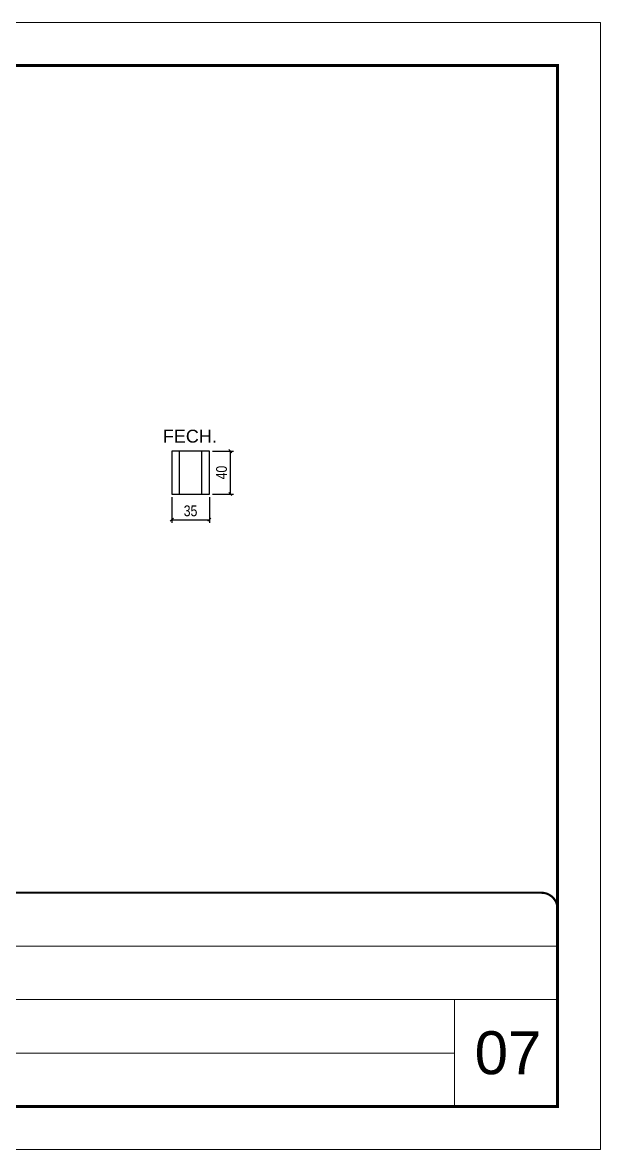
# Model space of a CAD drawing. Extents: x -20960 to -5926, y -2106 to 21915.
# Drawn here: x -8077 to -7538, y 19717 to 20767 of the extents above; entities that cross this region are included whole.
import ezdxf

# ---------------------------------------------------------------- set-up
doc = ezdxf.new("R2010")
doc.units = 0
doc.linetypes.add('CONTINUO', pattern=[0])
doc.linetypes.add('DASHED', pattern=[0.75, 0.5, -0.25])
for name, color, linetype in [('5', 5, 'Continuous'), ('COTA', 241, 'Continuous'), ('Painéis', 200, 'Continuous'), ('SARR_2.2x7', 40, 'Continuous')]:
    doc.layers.add(name, color=color, linetype=linetype)
for name, color, linetype, lineweight in [('CARIMBO', 255, 'Continuous', 9), ('Folhas', 255, 'Continuous', 9), ('SARRAFO DE PRESSAO', 251, 'DASHED', 9)]:
    doc.layers.add(name, color=color, linetype=linetype, lineweight=lineweight)
doc.styles.add('ARIAL', font='arial.ttf')
doc.styles.add('COTA TECNICA', font='techl___.ttf', dxfattribs={"height": 10})
doc.styles.get("Standard").update_dxf_attribs({"font": 'arial.ttf'})
doc.dimstyles.new('PAINEL', dxfattribs={"dimtxt": 10, "dimasz": 3, "dimexe": 3, "dimexo": 3, "dimgap": 3, "dimtad": 1, "dimdec": 1, "dimzin": 12, "dimdsep": 46, "dimtxsty": 'COTA TECNICA', "dimblk1": 'OBLIQUE', "dimblk2": 'OBLIQUE', "dimsah": 1, "dimcen": 0.9, "dimclrd": 4, "dimclre": 4, "dimclrt": 240, "dimadec": 1, "dimazin": 3, "dimtfac": 1, "dimtdec": 1, "dimtmove": 0, "dimatfit": 3, "dimfxl": 1, "dimtolj": 1, "dimtzin": 12, "dimarcsym": 0})

# ---------------------------------------------------------------- blocks, each defined once
blk = doc.blocks.new('9999999999')
at = {"color": 30, "linetype": 'CONTINUO'}
for p, q in [((98564.6, 34379.6), (99584, 34379.6)), ((98564.6, 34329.8), (99488, 34329.8)), ((99584, 34329.8), (99488, 34329.8)), ((99488, 34329.8), (99488, 34230.2)), ((98564.6, 34280), (99488, 34280))]:
    blk.add_line(p, q, dxfattribs=at)
at = {"color": 30, "linetype": 'CONTINUO', "const_width": 2}
blk.add_lwpolyline([(99584, 34230.2), (99584, 34414.4, 0.414214), (99569, 34429.4), (98229, 34429.4, 0.414214), (98214, 34414.4), (98214, 34245.2, 0.414214), (98229, 34230.2), (99584, 34230.2)], format="xyb", dxfattribs=at)
at = {"layer": 'Folhas'}
blk.add_lwpolyline([(98139, 34190.2), (99624, 34190.2), (99624, 35240.2), (98139, 35240.2)], close=True, dxfattribs=at)
at = {"layer": 'Folhas', "color": 30, "const_width": 3}
blk.add_lwpolyline([(98214, 34230.2), (99584, 34230.2), (99584, 35200.2), (98214, 35200.2)], close=True, dxfattribs=at)
blk = doc.blocks.new('_Oblique')
at = {"color": 0, "linetype": 'ByBlock', "lineweight": -2}
blk.add_line((-0.5, -0.5), (0.5, 0.5), dxfattribs=at)
blk = doc.blocks.new('*D1687')
at = {"layer": 'COTA', "color": 4, "lineweight": -2, "ltscale": 25, "transparency": 16777216}
for p, q in [((-7937.7, 20324.5), (-7937.7, 20300.6)), ((-7902.7, 20324.5), (-7902.7, 20300.6)), ((-7937.7, 20303.6), (-7902.7, 20303.6))]:
    blk.add_line(p, q, dxfattribs=at)
at = {"layer": 'Defpoints', "color": 0, "ltscale": 25, "transparency": 16777216}
for p in [(-7937.7, 20327.5), (-7902.7, 20327.5), (-7902.7, 20303.6)]:
    blk.add_point(p, dxfattribs=at)
at = {"layer": 'COTA', "color": 4, "lineweight": -2, "ltscale": 25, "transparency": 16777216, "xscale": 3, "yscale": 3, "zscale": 3, "rotation": 180}
blk.add_blockref('_Oblique', (-7937.7, 20303.6), dxfattribs=at)
at = {"layer": 'COTA', "color": 4, "lineweight": -2, "ltscale": 25, "transparency": 16777216, "xscale": 3, "yscale": 3, "zscale": 3}
blk.add_blockref('_Oblique', (-7902.7, 20303.6), dxfattribs=at)
at = {"layer": 'COTA', "color": 240, "ltscale": 25, "transparency": 16777216, "insert": (-7920.2, 20311.8), "char_height": 10, "attachment_point": 5, "style": 'COTA TECNICA'}
blk.add_mtext('\\A1;35', dxfattribs=at)
blk = doc.blocks.new('*D1688')
at = {"layer": 'COTA', "color": 4, "lineweight": -2, "ltscale": 25, "transparency": 16777216}
for p, q in [((-7899.7, 20367.5), (-7880.2, 20367.5)), ((-7883.2, 20367.5), (-7883.2, 20327.5)), ((-7899.7, 20327.5), (-7880.2, 20327.5))]:
    blk.add_line(p, q, dxfattribs=at)
at = {"layer": 'Defpoints', "color": 0, "ltscale": 25, "transparency": 16777216}
for p in [(-7902.7, 20367.5), (-7902.7, 20327.5), (-7883.2, 20327.5)]:
    blk.add_point(p, dxfattribs=at)
at = {"layer": 'COTA', "color": 4, "lineweight": -2, "ltscale": 25, "transparency": 16777216, "xscale": 3, "yscale": 3, "zscale": 3}
for p, rotation in [((-7883.2, 20367.5), 90), ((-7883.2, 20327.5), 270)]:
    blk.add_blockref('_Oblique', p, dxfattribs=dict(at, rotation=rotation))
at = {"layer": 'COTA', "color": 240, "ltscale": 25, "transparency": 16777216, "insert": (-7891.3, 20347.5), "char_height": 10, "attachment_point": 5, "rotation": 90, "style": 'COTA TECNICA'}
blk.add_mtext('\\A1;40', dxfattribs=at)

msp = doc.modelspace()

# ---------------------------------------------------------------- linework, layer by layer
at = {"layer": 'Painéis', "ltscale": 25}
for p, q in [((-7902.69, 20367.48), (-7937.69, 20367.48)), ((-7937.69, 20367.48), (-7937.69, 20327.48)), ((-7902.69, 20327.48), (-7902.69, 20367.48)), ((-7937.69, 20327.48), (-7902.69, 20327.48))]:
    msp.add_line(p, q, dxfattribs=at)
at = {"layer": 'SARR_2.2x7', "linetype": 'Continuous', "ltscale": 50}
for p, q in [((-7930.69, 20367.48), (-7930.69, 20327.48)), ((-7909.69, 20327.48), (-7909.69, 20367.48))]:
    msp.add_line(p, q, dxfattribs=at)

# ---------------------------------------------------------------- block references
at = {"layer": 'SARRAFO DE PRESSAO', "color": 6, "linetype": 'ByBlock'}
msp.add_blockref('9999999999', (-107162.48, -14473.39), dxfattribs=at)

# ---------------------------------------------------------------- texts
at = {"layer": '5', "color": 7, "linetype": 'Continuous'}
msp.add_text('FECH. ', height=12, rotation=359.99996, dxfattribs=at).set_placement((-7945.98, 20375.42))
at = {"layer": 'CARIMBO', "style": 'ARIAL'}
msp.add_text('07', height=40, dxfattribs=at).set_placement((-7655.64, 19786.96))

# ---------------------------------------------------------------- dimensions: what is measured, and where the dimension line sits
at = {"layer": 'COTA', "ltscale": 25}
dim = msp.add_linear_dim(base=(-7883.21, 20327.48), p1=(-7902.69, 20367.48), p2=(-7902.69, 20327.48), angle=90, dimstyle='PAINEL', dxfattribs=at)
dim.commit()
dim.dimension.update_dxf_attribs({"geometry": '*D1688', "text_midpoint": (-7891.31, 20347.48)})
dim = msp.add_linear_dim(base=(-7902.69, 20303.55), p1=(-7937.69, 20327.48), p2=(-7902.69, 20327.48), dimstyle='PAINEL', dxfattribs=at)
dim.commit()
dim.dimension.update_dxf_attribs({"geometry": '*D1687', "text_midpoint": (-7920.19, 20311.77)})

doc.saveas('drawing.dxf')
